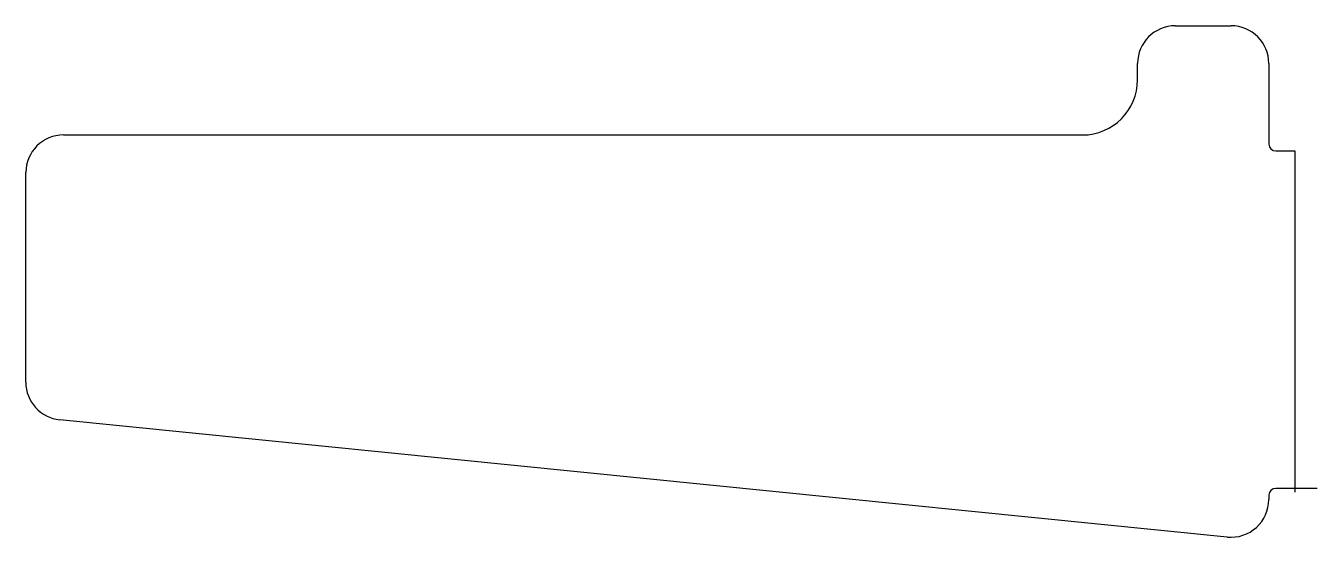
# Model space of a CAD drawing. Header units: metres. Extents: x 1894 to 3631, y 14 to 703.
import ezdxf

# ---------------------------------------------------------------- set-up
doc = ezdxf.new("R2010")
doc.units = ezdxf.units.M

msp = doc.modelspace()

# ---------------------------------------------------------------- linework, layer by layer
at = {"layer": 'TOOL_0'}
for p, q in [((3439.914, 702.52), (3514.914, 702.52)), ((3389.164, 629.77), (3389.164, 651.77)), ((3565.664, 651.77), (3565.664, 543.295)), ((1944.414, 555.52), (3314.914, 555.52)), ((3574.914, 534.045), (3600.664, 534.045)), ((3600.664, 534.045), (3600.664, 79.545)), ((1893.664, 222.519), (1893.664, 504.77)), ((3509.836, 14.08), (1939.336, 172.023)), ((3565.664, 70.294), (3565.664, 64.575)), ((3600.664, 79.544), (3574.914, 79.544)), ((3600.664, 79.545), (3600.664, 74.358)), ((3630.717, 79.544), (3600.664, 79.544))]:
    msp.add_line(p, q, dxfattribs=at)
for centre, radius, start, end in [((3439.914, 651.77), 50.75, 90, 180), ((3514.914, 651.77), 50.75, 0, 90), ((3314.914, 629.77), 74.25, 270, 0), ((1944.414, 504.77), 50.75, 90, 180), ((3574.914, 543.295), 9.25, 180, 270), ((1944.428, 222.531), 50.764, 180.013544, 264.243136), ((3574.914, 70.294), 9.25, 90, 180), ((3514.914, 64.575), 50.75, 264.25739, 0)]:
    msp.add_arc(centre, radius, start, end, dxfattribs=at)

doc.saveas('drawing.dxf')
